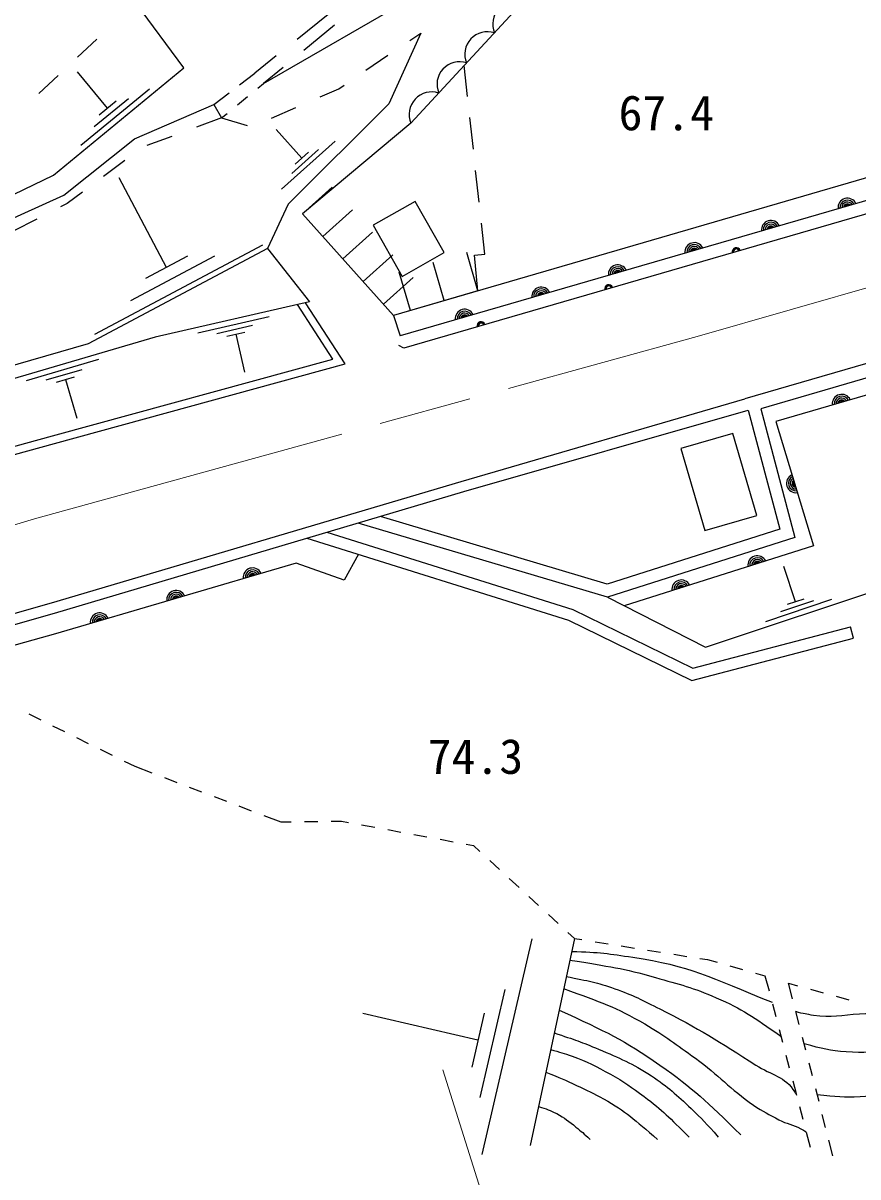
# Model space of a CAD drawing. Units: millimetres, scale not verified. Extents: x 40000 to 680000, y 20000 to 380000.
# Drawn here: x 485331 to 516749, y 244684 to 288132 of the extents above; entities that cross this region are included whole.
import ezdxf
from ezdxf.enums import TextEntityAlignment as Align

# ---------------------------------------------------------------- set-up
doc = ezdxf.new("R2010")
doc.units = ezdxf.units.MM
doc.header["$LTSCALE"] = 1000
doc.linetypes.add('CHAIN', pattern=[18.5, 12, -1.5, 3.5, -1.5])
for name, color, linetype, lineweight in [('M-BGD', 7, 'Continuous', 25), ('M-BMK', 2, 'CHAIN', 13), ('M-STR-HTXT', 7, 'Continuous', 13)]:
    doc.layers.add(name, color=color, linetype=linetype, lineweight=lineweight)
doc.styles.add('ＭＳ ゴシック', font='')
doc.styles.get('ＭＳ ゴシック').set_extended_font_data('MS Gothic')

msp = doc.modelspace()

# ---------------------------------------------------------------- linework, layer by layer
at = {"layer": 'M-BGD'}
for p, q in [((496813, 288454), (495641, 287518)), ((497053, 288048), (495893, 287097)), ((499892, 287479), (500302, 287757)), ((488108, 287532), (487379, 286847)), ((494859, 286893), (494052, 286248)), ((498236, 286357), (499064, 286918)), ((495119, 286463), (494375, 285853)), ((502058, 285368), (501931, 286530)), ((486651, 286161), (485923, 285476)), ((488514, 284926), (487380, 286299)), ((493480, 285810), (494052, 286248)), ((490085, 285646), (487510, 283519)), ((492512, 285067), (493083, 285506)), ((494168, 285683), (494375, 285853)), ((496514, 285356), (497212, 285662)), ((497212, 285662), (497409, 285795)), ((489299, 285286), (488012, 284222)), ((488836, 285192), (488192, 284660)), ((493394, 285049), (493781, 285366)), ((492800, 284561), (493008, 284732)), ((494682, 284554), (495598, 284955)), ((492800, 284561), (491863, 284213)), ((492800, 284561), (493758, 284275)), ((499929, 284362), (495845, 280953)), ((502276, 283380), (502146, 284573)), ((490925, 283865), (489988, 283517)), ((495823, 283050), (494860, 284124)), ((497071, 283685), (495057, 281879)), ((496447, 283367), (495440, 282464)), ((489164, 282960), (488363, 282361)), ((496075, 283276), (495572, 282824)), ((502494, 281392), (502363, 282584)), ((490734, 278931), (488943, 282301)), ((487562, 281763), (486994, 281339)), ((495845, 280953), (496963, 281953)), ((486994, 281339), (486734, 281207)), ((485843, 280753), (484952, 280300)), ((496607, 280102), (497724, 281103)), ((497368, 279252), (498486, 280253)), ((502708, 279434), (502581, 280596)), ((494341, 279768), (488023, 276410)), ((494531, 279643), (496112, 277637)), ((498130, 278402), (499247, 279402)), ((502449, 278051), (502030, 279492)), ((502317, 279399), (502708, 279434)), ((502449, 278051), (502317, 279399)), ((492537, 279350), (489378, 277671)), ((491524, 279351), (489944, 278512)), ((501178, 277681), (500759, 279121)), ((498891, 277551), (500009, 278552)), ((499907, 277311), (499488, 278751)), ((491911, 276468), (494596, 277084)), ((492623, 276443), (493965, 276751)), ((493000, 276341), (493671, 276495)), ((493335, 276418), (493664, 274986)), ((499654, 275894), (499468, 275996)), ((485463, 274675), (488184, 275474)), ((486197, 274694), (487557, 275093)), ((486590, 274612), (487270, 274812)), ((486930, 274712), (487356, 273261)), ((514401, 266340), (513957, 267669)), ((515758, 266424), (513266, 265591)), ((515079, 266382), (513833, 265966)), ((514712, 266444), (514089, 266236)), ((516584, 264972), (516473, 265395)), ((485545, 262116), (485993, 261894)), ((486441, 261673), (486890, 261451)), ((487338, 261230), (487786, 261008)), ((488234, 260786), (488682, 260565)), ((489131, 260343), (489531, 260145)), ((489531, 260145), (490180, 259898)), ((490647, 259720), (491115, 259542)), ((491582, 259364), (492049, 259187)), ((492517, 259009), (492984, 258831)), ((493451, 258653), (493918, 258475)), ((494386, 258297), (495035, 258050)), ((495035, 258050), (495422, 258056)), ((495921, 258064), (496421, 258072)), ((496921, 258079), (497308, 258085)), ((497308, 258085), (497581, 258035)), ((498073, 257943), (498565, 257852)), ((499056, 257761), (499548, 257669)), ((500039, 257578), (500531, 257487)), ((501023, 257396), (501514, 257304)), ((502006, 257213), (502279, 257162)), ((502279, 257162), (502524, 256937)), ((502892, 256599), (503260, 256260)), ((503627, 255921), (503995, 255583)), ((504363, 255244), (504731, 254905)), ((505099, 254567), (505467, 254228)), ((505835, 253889), (506079, 253664)), ((504472, 253651), (502593, 245522)), ((506079, 253664), (504410, 245870)), ((506079, 253664), (506361, 253619)), ((506855, 253541), (507348, 253462)), ((507842, 253383), (508336, 253304)), ((508830, 253225), (509323, 253147)), ((509817, 253068), (510311, 252989)), ((510805, 252910), (511086, 252865)), ((511086, 252865), (511447, 252765)), ((511928, 252631), (512410, 252496)), ((512892, 252362), (513252, 252262)), ((513252, 252262), (513403, 251689)), ((503461, 251744), (502521, 247679)), ((514291, 251392), (514140, 251978)), ((514140, 251978), (514480, 251884)), ((514962, 251751), (515444, 251618)), ((513531, 251206), (513658, 250722)), ((515926, 251485), (516408, 251352)), ((502449, 249837), (498113, 250839)), ((502684, 250853), (502214, 248821)), ((514539, 250423), (514415, 250908)), ((513786, 250239), (513913, 249755)), ((514788, 249455), (514664, 249939)), ((514041, 249272), (514168, 248788)), ((515037, 248486), (514913, 248970)), ((514296, 248305), (514423, 247821)), ((515286, 247518), (515161, 248002)), ((514551, 247338), (514678, 246854)), ((515534, 246549), (515410, 247033)), ((514806, 246371), (514957, 245799)), ((515809, 245479), (515659, 246065))]:
    msp.add_line(p, q, dxfattribs=at)
for points in [[(494375, 285853), (500213, 289231), (503054, 292143), (506792, 293679), (512633, 294300), (519505, 293395), (526323, 292418), (534917, 294798), (538752, 297621), (540234, 299840), (539586, 303604), (543812, 312917), (548766, 317969), (554181, 322692), (558141, 322949), (564426, 324174), (567347, 325492)], [(557309, 296664), (556126, 297217), (538903, 289502), (521804, 284619), (521040, 283465), (499272, 277126), (499521, 276354)], [(557309, 296664), (538920, 287789), (499521, 276354)], [(557517, 296232), (539092, 287340), (499654, 275894)], [(521804, 284619), (518945, 290647), (516468, 292014), (512393, 292014), (507724, 290940), (504119, 288898), (499929, 284362)], [(465878, 277184), (468683, 276261), (481610, 280060), (486475, 282404), (491375, 286452), (489564, 288903)], [(500302, 287757), (499094, 285094), (495313, 281312), (494531, 279643), (487784, 276056), (476048, 272665), (464062, 269842)], [(572784, 287809), (561265, 286476), (550638, 284527), (541434, 282382), (512491, 273983)], [(572839, 287338), (561335, 286006), (550735, 284062), (541555, 281922), (513093, 273604), (514380, 268766), (507322, 266511), (497944, 269307)], [(569706, 286975), (569727, 286288), (561381, 285294), (550835, 283385), (541637, 281281), (513654, 273131), (515075, 268444), (507958, 266186)], [(456481, 271689), (469429, 275675), (481894, 279403), (486865, 281658), (489529, 283771), (492512, 285067), (492800, 284561)], [(507322, 266511), (511015, 264628), (518135, 267008), (517514, 269920), (526853, 272974), (536424, 270523), (556949, 273009), (568739, 284675)], [(502449, 278051), (499272, 277126), (495845, 280953)], [(496112, 277637), (490305, 276305), (476030, 272115), (462731, 268848), (450621, 265811), (444815, 263947)], [(444815, 263947), (450036, 264284), (460440, 265705), (466637, 267143), (486435, 272594), (496982, 275479), (495653, 277532)], [(444829, 263565), (450065, 263988), (460494, 265412), (466710, 266854), (486514, 272307), (497453, 275299), (495962, 277602)], [(433518, 257720), (434445, 257653), (446606, 257953), (459246, 259334), (470328, 261724), (486400, 266301), (501812, 270873), (512491, 273983)], [(433489, 257320), (434435, 257251), (446633, 257553), (459311, 258938), (470426, 261335), (486512, 265916), (501924, 270488), (512615, 273554)], [(512615, 273554), (513805, 269080), (507317, 267007), (498777, 269554)], [(496765, 268957), (506022, 266054), (510540, 263839), (516473, 265395)], [(496015, 268735), (505859, 265647), (510494, 263374), (516584, 264972)], [(497948, 268128), (497414, 267159), (495603, 267798), (486548, 265134), (470603, 260678), (459275, 258157), (446775, 256594), (434595, 256416), (425184, 257020), (417230, 258103), (407571, 254073)]]:
    msp.add_lwpolyline(points, dxfattribs=at)
for points in [[(498500, 280518), (499592, 278591), (501177, 279490), (500085, 281416)], [(510085, 272110), (510991, 269021), (512948, 269594), (512042, 272684)]]:
    msp.add_lwpolyline(points, close=True, dxfattribs=at)
for centre, radius, start, end in [((503850, 288096), 846, 71.4099, 203.1341), ((502802, 286962), 846, 71.4099, 203.1341), ((501754, 285828), 846, 71.4099, 203.1341), ((500707, 284694), 846, 71.4099, 203.1341), ((516355, 281183), 354, 24.9812, 187.3864), ((516355, 281183), 283, 27.2053, 185.1624), ((516355, 281183), 212, 30.9516, 181.4161), ((516355, 281183), 142, 38.6633, 173.7043), ((516355, 281183), 100, 48.981, 163.3867), ((516355, 281183), 100, 48.981, 163.3867), ((513473, 280347), 354, 24.9812, 187.3864), ((513473, 280347), 283, 27.2053, 185.1624), ((513473, 280347), 212, 30.9516, 181.4161), ((513473, 280347), 142, 38.6633, 173.7043), ((513473, 280347), 100, 48.981, 163.3867), ((513473, 280347), 100, 48.981, 163.3867), ((510592, 279511), 354, 24.9812, 187.3864), ((510592, 279511), 283, 27.2053, 185.1624), ((510592, 279511), 212, 30.9516, 181.4161), ((510592, 279511), 142, 38.6633, 173.7043), ((510592, 279511), 100, 48.981, 163.3867), ((510592, 279511), 100, 48.981, 163.3867), ((512171, 279526), 150, 16.1838, 196.1838), ((512171, 279526), 120, 16.1838, 196.1838), ((512171, 279526), 100, 16.1838, 196.1838), ((512171, 279526), 100, 16.1838, 196.1838), ((512171, 279526), 100, 16.1838, 196.1838), ((512171, 279526), 100, 16.1838, 196.1838), ((507711, 278675), 354, 24.9812, 187.3864), ((507711, 278675), 283, 27.2053, 185.1624), ((507711, 278675), 212, 30.9516, 181.4161), ((507711, 278675), 142, 38.6633, 173.7043), ((507711, 278675), 100, 48.981, 163.3867), ((507711, 278675), 100, 48.981, 163.3867), ((504830, 277838), 354, 24.9812, 187.3864), ((504830, 277838), 283, 27.2053, 185.1624), ((507369, 278133), 150, 16.1838, 196.1838), ((507369, 278133), 120, 16.1838, 196.1838), ((507369, 278133), 100, 16.1838, 196.1838), ((507369, 278133), 100, 16.1838, 196.1838), ((507369, 278133), 100, 16.1838, 196.1838), ((507369, 278133), 100, 16.1838, 196.1838), ((504830, 277838), 212, 30.9516, 181.4161), ((504830, 277838), 142, 38.6633, 173.7043), ((504830, 277838), 100, 48.981, 163.3867), ((504830, 277838), 100, 48.981, 163.3867), ((501949, 277002), 354, 24.9812, 187.3864), ((501949, 277002), 283, 27.2053, 185.1624), ((501949, 277002), 212, 30.9516, 181.4161), ((501949, 277002), 142, 38.6633, 173.7043), ((501949, 277002), 100, 48.981, 163.3867), ((501949, 277002), 100, 48.981, 163.3867), ((502567, 276739), 150, 16.1838, 196.1838), ((502567, 276739), 120, 16.1838, 196.1838), ((502567, 276739), 100, 16.1838, 196.1838), ((502567, 276739), 100, 16.1838, 196.1838), ((502567, 276739), 100, 16.1838, 196.1838), ((502567, 276739), 100, 16.1838, 196.1838), ((516139, 273799), 354, 25.0353, 187.4404), ((516139, 273799), 283, 27.2593, 185.2164), ((516139, 273799), 212, 31.0056, 181.4701), ((516139, 273799), 142, 38.7174, 173.7584), ((516139, 273799), 100, 49.035, 163.4407), ((516139, 273799), 100, 49.035, 163.4407), ((514416, 270803), 354, 115.6558, 278.061), ((514416, 270803), 283, 117.8799, 275.837), ((514416, 270803), 212, 121.6262, 272.0906), ((514416, 270803), 142, 129.3379, 264.3789), ((514416, 270803), 100, 139.6556, 254.0612), ((514416, 270803), 100, 139.6556, 254.0612), ((512963, 267717), 354, 26.3968, 188.802), ((512963, 267717), 283, 28.6208, 186.5779), ((512963, 267717), 212, 32.3672, 182.8316), ((512963, 267717), 142, 40.0789, 175.1199), ((512963, 267717), 100, 50.3965, 164.8022), ((512963, 267717), 100, 50.3965, 164.8022), ((493969, 267261), 354, 25.1869, 187.5921), ((493969, 267261), 283, 27.411, 185.3681), ((493969, 267261), 212, 31.1573, 181.6218), ((493969, 267261), 142, 38.8691, 173.91), ((493969, 267261), 100, 49.1867, 163.5924), ((493969, 267261), 100, 49.1867, 163.5924), ((510103, 266810), 354, 26.3968, 188.802), ((510103, 266810), 283, 28.6208, 186.5779), ((510103, 266810), 212, 32.3672, 182.8316), ((510103, 266810), 142, 40.0789, 175.1199), ((510103, 266810), 100, 50.3965, 164.8022), ((510103, 266810), 100, 50.3965, 164.8022), ((491091, 266414), 354, 25.1869, 187.5921), ((491091, 266414), 283, 27.411, 185.3681), ((491091, 266414), 212, 31.1573, 181.6218), ((491091, 266414), 142, 38.8691, 173.91), ((491091, 266414), 100, 49.1867, 163.5924), ((491091, 266414), 100, 49.1867, 163.5924), ((488213, 265568), 354, 25.1869, 187.5921), ((488213, 265568), 283, 27.411, 185.3681), ((488213, 265568), 212, 31.1573, 181.6218), ((488213, 265568), 142, 38.8691, 173.91), ((488213, 265568), 100, 49.1867, 163.5924), ((488213, 265568), 100, 49.1867, 163.5924)]:
    msp.add_arc(centre, radius, start, end, dxfattribs=at)
for points, knots in [([(527369, 272842), (526016, 270983), (525602, 270484), (524621, 268873), (524282, 268316), (524085, 268007), (523774, 267434), (523330, 266615), (523058, 266166), (522674, 265317), (522392, 264696), (522156, 264371), (521996, 263709), (521494, 261626), (521566, 260393), (521358, 258261), (521182, 256456), (521678, 255307), (520980, 253633), (520568, 252643), (520319, 252002), (519480, 251334), (519140, 251064), (518865, 251038), (518444, 250931), (517826, 250773), (517451, 250845), (516813, 250812), (516138, 250777), (515750, 250659), (515082, 250766), (514818, 250808), (514711, 250822), (514414, 250910)], [0, 0, 0, 0, 1, 1, 1, 2, 2, 2, 3, 3, 3, 4, 4, 4, 5, 5, 5, 6, 6, 6, 7, 7, 7, 8, 8, 8, 9, 9, 9, 10, 10, 10, 11, 11, 11, 11]), ([(528076, 272661), (527377, 271670), (527177, 271405), (526653, 270567), (526347, 270076), (526166, 269805), (525891, 269297), (525469, 268516), (525241, 268073), (524875, 267265), (524520, 266481), (524312, 266044), (524028, 265233), (523756, 264452), (523627, 264005), (523436, 263201), (523195, 262190), (523121, 261609), (523012, 260576), (522759, 258169), (522890, 256796), (522589, 254395), (522522, 253861), (522489, 253556), (522335, 253041), (522254, 252770), (522200, 252619), (522081, 252363), (521937, 252055), (521868, 251869), (521658, 251601), (521105, 250899), (520604, 250685), (519880, 250162), (519620, 249975), (519463, 249881), (519168, 249758), (518750, 249585), (518490, 249546), (518041, 249483), (517370, 249390), (516985, 249341), (516310, 249392), (515682, 249439), (515432, 249503), (514727, 249695)], [0, 0, 0, 0, 1, 1, 1, 2, 2, 2, 3, 3, 3, 4, 4, 4, 5, 5, 5, 6, 6, 6, 7, 7, 7, 8, 8, 8, 9, 9, 9, 10, 10, 10, 11, 11, 11, 12, 12, 12, 13, 13, 13, 14, 14, 14, 15, 15, 15, 15]), ([(515216, 247788), (515957, 247710), (516201, 247678), (516832, 247715), (517388, 247748), (517696, 247810), (518243, 247917), (518768, 248019), (519059, 248103), (519562, 248283), (519823, 248377), (519976, 248420), (520218, 248553), (520934, 248947), (521376, 249123), (521996, 249654), (522245, 249867), (522402, 249978), (522589, 250247), (522852, 250624), (523014, 250835), (523182, 251263), (523269, 251487), (523297, 251621), (523351, 251855), (523440, 252248), (523470, 252472), (523520, 252871), (523644, 253858), (523638, 254418), (523690, 255411), (523746, 256502), (523691, 257117), (523774, 258205), (523853, 259236), (523946, 259810), (524113, 260830), (524293, 261931), (524419, 262546), (524706, 263624), (524875, 264261), (524983, 264615), (525214, 265233), (525390, 265705), (525512, 265960), (525722, 266418), (526029, 267091), (526216, 267461), (526568, 268111), (526809, 268555), (526964, 268793), (527246, 269212), (527733, 269937), (528030, 270329), (528600, 270990), (529033, 271492), (529191, 271662), (529756, 272230)], [0, 0, 0, 0, 1, 1, 1, 2, 2, 2, 3, 3, 3, 4, 4, 4, 5, 5, 5, 6, 6, 6, 7, 7, 7, 8, 8, 8, 9, 9, 9, 10, 10, 10, 11, 11, 11, 12, 12, 12, 13, 13, 13, 14, 14, 14, 15, 15, 15, 16, 16, 16, 17, 17, 17, 18, 18, 18, 19, 19, 19, 19]), ([(505975, 253176), (507032, 253149), (507385, 253089), (508280, 252956), (510407, 252641), (511185, 252199), (513516, 251262)], [0, 0, 0, 0, 1, 1, 1, 2, 2, 2, 2]), ([(505905, 252852), (507429, 252601), (507891, 252544), (509127, 252194), (510033, 251937), (510551, 251811), (511413, 251432), (512427, 250986), (512785, 250721), (513853, 249985)], [0, 0, 0, 0, 1, 1, 1, 2, 2, 2, 3, 3, 3, 3]), ([(505772, 252229), (506628, 252065), (506907, 252013), (507603, 251771), (508288, 251532), (508648, 251334), (509296, 251009), (510757, 250276), (511533, 249781), (512906, 248895), (513493, 248516), (514013, 248473), (514376, 247876), (514402, 247834), (514419, 247816), (514438, 247765)], [0, 0, 0, 0, 1, 1, 1, 2, 2, 2, 3, 3, 3, 4, 4, 4, 5, 5, 5, 5]), ([(505674, 251774), (507116, 251244), (507605, 251100), (508729, 250443), (509505, 249989), (509904, 249676), (510634, 249151), (511526, 248510), (511918, 248009), (512824, 247388), (513178, 247145), (513397, 247039), (513777, 246838), (514084, 246675), (514294, 246663), (514601, 246499), (514681, 246456), (514710, 246443), (514802, 246386)], [0, 0, 0, 0, 1, 1, 1, 2, 2, 2, 3, 3, 3, 4, 4, 4, 5, 5, 5, 6, 6, 6, 6]), ([(505502, 250969), (507298, 250137), (507914, 249863), (509296, 248892), (510582, 247989), (511033, 247559), (512344, 246267)], [0, 0, 0, 0, 1, 1, 1, 2, 2, 2, 2]), ([(505317, 250105), (506113, 249849), (506348, 249765), (506988, 249495), (507790, 249157), (508248, 248964), (508976, 248487), (509608, 248073), (509922, 247780), (510469, 247259), (510889, 246860), (511033, 246709), (511496, 246187)], [0, 0, 0, 0, 1, 1, 1, 2, 2, 2, 3, 3, 3, 4, 4, 4, 4]), ([(505182, 249476), (505555, 249383), (505678, 249341), (505994, 249231), (506581, 249026), (506887, 248848), (507434, 248553), (507959, 248271), (508225, 248062), (508704, 247707), (509418, 247176), (509641, 246929), (510397, 246183)], [0, 0, 0, 0, 1, 1, 1, 2, 2, 2, 3, 3, 3, 4, 4, 4, 4]), ([(505001, 248629), (505554, 248404), (505713, 248341), (506164, 248130), (506566, 247942), (506792, 247838), (507180, 247622), (508046, 247139), (508316, 246854), (509212, 246098)], [0, 0, 0, 0, 1, 1, 1, 2, 2, 2, 3, 3, 3, 3]), ([(504725, 247339), (505045, 247238), (505155, 247199), (505412, 247067), (505718, 246909), (505867, 246778), (506136, 246563), (506352, 246390), (506425, 246325), (506667, 246096)], [0, 0, 0, 0, 1, 1, 1, 2, 2, 2, 3, 3, 3, 3])]:
    msp.add_open_spline(points, degree=3, knots=knots, dxfattribs=at)
at = {"layer": 'M-BMK'}
msp.add_lwpolyline([(476429, 266652), (485759, 269466), (510701, 276333), (533210, 282797)], dxfattribs=at)
at = {"layer": 'M-STR-HTXT'}
msp.add_line((501124, 248716), (502914, 243055), dxfattribs=at)

# ---------------------------------------------------------------- texts
at = {"layer": 'M-BGD', "style": 'ＭＳ ゴシック'}
for s, p in [('67.4', (507741, 283700)), ('74.3', (500559, 259464))]:
    msp.add_text(s, height=1320, dxfattribs=at).set_placement(p, align=Align.BOTTOM_LEFT)

doc.saveas('drawing.dxf')
